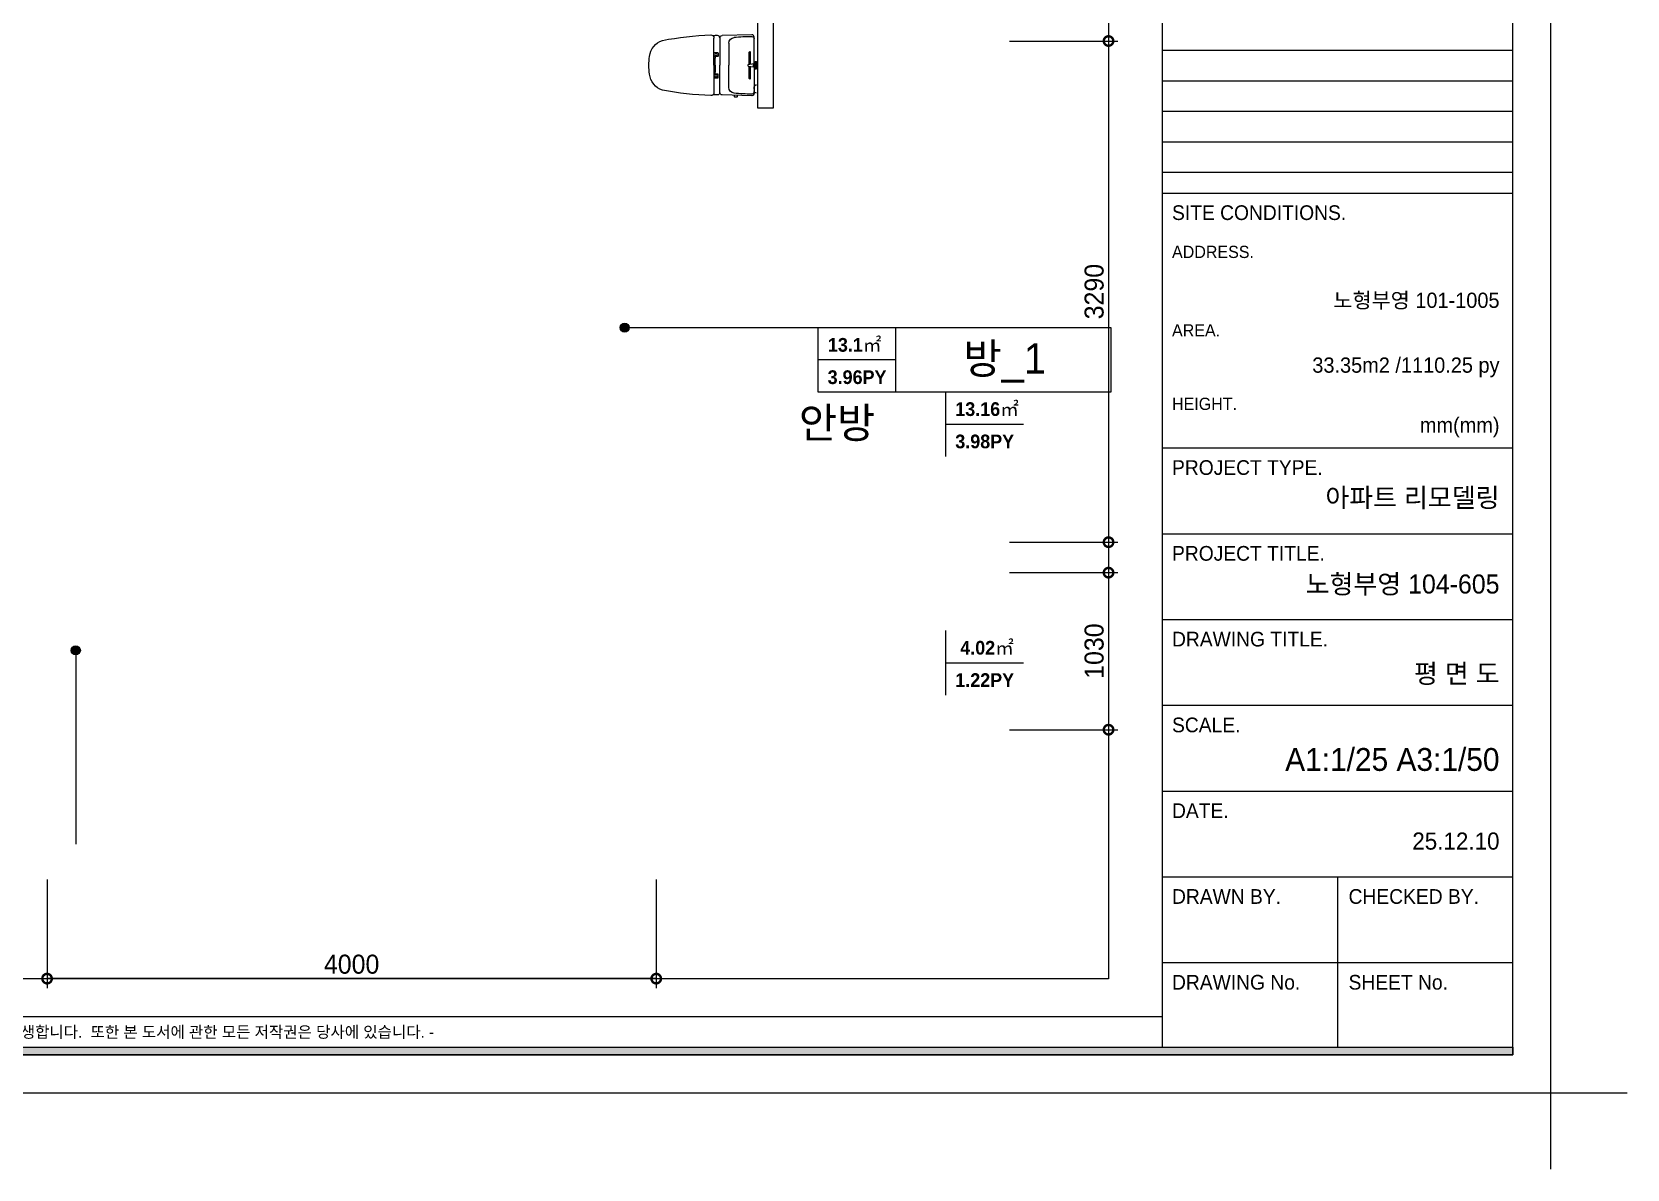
# Model space of a CAD drawing. Header units: millimetres. Extents: x 144680 to 246943, y -177515 to -149396.
# Drawn here: x 171950 to 182425, y -176730 to -169265 of the extents above; entities that cross this region are included whole.
import ezdxf
from ezdxf.enums import TextEntityAlignment as Align

# ---------------------------------------------------------------- set-up
doc = ezdxf.new("R2010")
doc.units = ezdxf.units.MM
doc.header["$LTSCALE"] = 50
doc.linetypes.add('HIDDEN', pattern=[9.525, 6.35, -3.175])
for name, color, linetype in [('0-ELC TEXT', 7, 'Continuous'), ('03-TEXT', 3, 'Continuous'), ('03-WAL NEW', 3, 'Continuous'), ('07-DIM WAL', 5, 'Continuous'), ('fin', 9, 'Continuous'), ('FORM(YOURNAME)-1', 1, 'Continuous'), ('FORM(YOURNAME)-11', 1, 'Continuous'), ('HL', 6, 'HIDDEN')]:
    doc.layers.add(name, color=color, linetype=linetype)
doc.styles.add('YOURNAME', font='')
doc.styles.add('넥슨고딕', font='')
doc.styles.add('스타일1', font='')
doc.styles.add('코레일둥고', font='')
doc.styles.get('YOURNAME').set_extended_font_data('HYwulM')
doc.styles.get('넥슨고딕').set_extended_font_data('NEXON Lv1 Gothic Bold', bold=True)
doc.styles.get('스타일1').set_extended_font_data('HYwulM')
doc.styles.get('코레일둥고').set_extended_font_data('Korail Round Gothic Medium')
doc.dimstyles.new('50', dxfattribs={"dimscale": 50, "dimtxt": 2.5, "dimasz": 2.5, "dimexe": 1.25, "dimexo": 2, "dimtad": 1, "dimdec": 0, "dimtxsty": '스타일1', "dimblk": 'DOTSMALL', "dimcen": 2.5, "dimclrd": 1, "dimclre": 1, "dimclrt": 2, "dimadec": 0, "dimazin": 0, "dimtfac": 1, "dimtix": 1, "dimtmove": 0, "dimatfit": 3, "dimldrblk": 'DOTSMALL', "dimfxl": 1.25, "dimarcsym": 0})

# ---------------------------------------------------------------- blocks, each defined once
blk = doc.blocks.new('FORM-ELEVATION')
at = {"layer": 'FORM(YOURNAME)-11'}
h = blk.add_hatch(color=256, dxfattribs=at)
h.dxf.hatch_style = 1
h.paths.add_polyline_path([(-10309, 35708), (71691, 35708), (71691, 35508), (-10309, 35508)])
h.paths.add_polyline_path([(-10309, -21492), (71691, -21492), (71691, -21692), (-10309, -21692)])
at = {"layer": 'Defpoints', "color": 158}
for p, q in [((62481, 35508), (62481, -21492)), ((62481, 4686), (71691, 4686)), ((62481, 3886), (71691, 3886)), ((62481, 3086), (71691, 3086)), ((62481, 2286), (71691, 2286)), ((62481, 1486), (71691, 1486)), ((62481, -20692), (-10309, -20692))]:
    blk.add_line(p, q, dxfattribs=at)
for points in [[(-10309, -21692), (71691, -21692), (71691, 35708), (-10309, 35708)], [(-8309, 33708), (61071, 33708), (61071, -19692), (-8309, -19692)]]:
    blk.add_lwpolyline(points, close=True, dxfattribs=at)
at = {"layer": 'Defpoints', "color": 1}
blk.add_lwpolyline([(72691, -24692), (72691, -22692), (74691, -22692)], dxfattribs=at)
at = {"layer": 'FORM(YOURNAME)-11', "color": 14}
for p, q in [((62481, 937), (71691, 937)), ((62481, -5756), (71691, -5756)), ((62481, -8009), (71691, -8009)), ((62481, -10261), (71691, -10261)), ((62481, -12514), (71691, -12514)), ((62481, -14766), (71691, -14766)), ((62481, -17019), (71691, -17019)), ((67086, -17019), (67086, -21492)), ((62481, -19271), (71691, -19271))]:
    blk.add_line(p, q, dxfattribs=at)
at = {"layer": 'FORM(YOURNAME)-11', "color": 250}
blk.add_lwpolyline([(-11309, -22692), (72691, -22692), (72691, 36708), (-11309, 36708)], close=True, dxfattribs=at)
at = {"layer": 'FORM(YOURNAME)-11'}
blk.add_lwpolyline([(-10309, -21492), (71691, -21492), (71691, -21692), (-10309, -21692)], close=True, dxfattribs=at)
at = {"layer": 'FORM(YOURNAME)-11', "color": 14, "style": 'YOURNAME'}
for s, height, p in [('SITE CONDITIONS.', 386.14, (62739, 422)), ('PROJECT TYPE.', 386.14, (62739, -6271)), ('PROJECT TITLE.', 386.14, (62739, -8524)), ('DRAWING TITLE.', 386.14, (62739, -10776)), ('SCALE.', 386.1, (62739, -13029)), ('DATE.', 386.1, (62739, -15281)), ('DRAWN BY.', 386.1, (62739, -17534)), ('CHECKED BY.', 386.14, (67376, -17534)), ('DRAWING No.', 386.14, (62739, -19786)), ('SHEET No.', 386.1, (67376, -19786))]:
    blk.add_text(s, height=height, dxfattribs=at).set_placement(p, align=Align.MIDDLE_LEFT)
at = {"layer": 'FORM(YOURNAME)-11', "color": 251, "style": 'YOURNAME'}
for s, p in [('ADDRESS.', (62739, -608)), ('AREA.', (62739, -2667)), ('HEIGHT.', (62739, -4598))]:
    blk.add_text(s, height=321.8, dxfattribs=at).set_placement(p, align=Align.MIDDLE_LEFT)
at = {"layer": 'FORM(YOURNAME)-11', "color": 1, "style": 'YOURNAME'}
blk.add_text("- 본 도서는 어떠한 경우에도 무단으로 도용할 수 없으며 도용시 '지적재산권' 보호에 관한 법률에 의거, 법적 분쟁이 발생합니다.  또한 본 도서에 관한 모든 저작권은 당사에 있습니다. -", height=300, dxfattribs=at).set_placement((28146, -21092), align=Align.MIDDLE_CENTER)
at = {"layer": 'FORM(YOURNAME)-11', "color": 3, "style": 'YOURNAME'}
for tag, height, p in [('1', 450, (71041, -1219)), ('2', 450, (71041, -1863)), ('3', 450, (71041, -3150)), ('4', 450, (71041, -5081)), ('5', 515, (71041, -7398)), ('6', 515, (71041, -9650)), ('7', 515, (71041, -11903)), ('8', 515, (71041, -14155)), ('9', 515, (71041, -16408)), ('10', 515, (66791, -18596)), ('11', 515, (71041, -18660)), ('12', 515, (66791, -20848)), ('13', 515, (71041, -20848))]:
    blk.add_attdef(tag, text='', height=height, dxfattribs=at).set_placement(p, align=Align.MIDDLE_RIGHT)
blk = doc.blocks.new('_DOTSMALL')
at = {"color": 0, "linetype": 'ByBlock', "const_width": 0.5}
blk.add_lwpolyline([(-0.0625, 0, 1), (0.0625, 0, 1)], format="xyb", close=True, dxfattribs=at)
blk = doc.blocks.new('*D291')
at = {"layer": '07-DIM WAL', "color": 1, "lineweight": -2, "transparency": 16777216}
for p, q in [((178370, -169325), (179082, -169325)), ((179020, -169325), (179020, -172615)), ((178370, -172615), (179082, -172615))]:
    blk.add_line(p, q, dxfattribs=at)
at = {"layer": 'Defpoints', "color": 0, "transparency": 16777216}
for p in [(178270, -169325), (178270, -172615), (179020, -172615)]:
    blk.add_point(p, dxfattribs=at)
at = {"layer": '07-DIM WAL', "color": 1, "lineweight": -2, "transparency": 16777216, "xscale": 125, "yscale": 125, "zscale": 125}
for p, rotation in [((179020, -169325), 90), ((179020, -172615), 270)]:
    blk.add_blockref('_DOTSMALL', p, dxfattribs=dict(at, rotation=rotation))
at = {"layer": '07-DIM WAL', "color": 2, "transparency": 16777216, "insert": (178926, -170970), "char_height": 125, "attachment_point": 5, "rotation": 90, "style": '스타일1'}
blk.add_mtext('3290', dxfattribs=at)
blk = doc.blocks.new('*D292')
at = {"layer": '07-DIM WAL', "color": 1, "lineweight": -2, "transparency": 16777216}
for p, q in [((178370, -172815), (179082, -172815)), ((179020, -172815), (179020, -173846)), ((178370, -173846), (179082, -173846))]:
    blk.add_line(p, q, dxfattribs=at)
at = {"layer": 'Defpoints', "color": 0, "transparency": 16777216}
for p in [(178270, -172815), (178270, -173846), (179020, -173846)]:
    blk.add_point(p, dxfattribs=at)
at = {"layer": '07-DIM WAL', "color": 1, "lineweight": -2, "transparency": 16777216, "xscale": 125, "yscale": 125, "zscale": 125}
for p, rotation in [((179020, -172815), 90), ((179020, -173846), 270)]:
    blk.add_blockref('_DOTSMALL', p, dxfattribs=dict(at, rotation=rotation))
at = {"layer": '07-DIM WAL', "color": 2, "transparency": 16777216, "insert": (178926, -173330), "char_height": 125, "attachment_point": 5, "rotation": 90, "style": '스타일1'}
blk.add_mtext('1030', dxfattribs=at)
blk = doc.blocks.new('*D293')
at = {"layer": '07-DIM WAL', "color": 1, "lineweight": -2, "transparency": 16777216}
for p, q in [((172050, -174830), (172050, -175543)), ((176050, -174830), (176050, -175543)), ((176050, -175480), (172050, -175480))]:
    blk.add_line(p, q, dxfattribs=at)
at = {"layer": 'Defpoints', "color": 0, "transparency": 16777216}
for p in [(172050, -174730), (176050, -174730), (172050, -175480)]:
    blk.add_point(p, dxfattribs=at)
at = {"layer": '07-DIM WAL', "color": 1, "lineweight": -2, "transparency": 16777216, "xscale": 125, "yscale": 125, "zscale": 125, "rotation": 180}
blk.add_blockref('_DOTSMALL', (172050, -175480), dxfattribs=at)
at = {"layer": '07-DIM WAL', "color": 1, "lineweight": -2, "transparency": 16777216, "xscale": 125, "yscale": 125, "zscale": 125}
blk.add_blockref('_DOTSMALL', (176050, -175480), dxfattribs=at)
at = {"layer": '07-DIM WAL', "color": 2, "transparency": 16777216, "insert": (174050, -175386), "char_height": 125, "attachment_point": 5, "style": '스타일1'}
blk.add_mtext('4000', dxfattribs=at)
blk = doc.blocks.new('A$C4B2D31F0')
for p, q in [((169, 707), (217, 707)), ((193, 707), (193, 716))]:
    blk.add_line(p, q)
at = {"layer": 'fin', "color": 4}
for p, q in [((185, 691), (20, 691)), ((37, 692), (25, 692)), ((37, 692), (50, 692)), ((201, 691), (366, 691)), ((13, 466), (193, 466)), ((193, 427), (14, 427)), ((48, 524), (193, 524)), ((338, 524), (193, 524)), ((373, 466), (193, 466)), ((193, 427), (372, 427))]:
    blk.add_line(p, q, dxfattribs=at)
for points in [[(20, 691), (8, 691, 0.421209), (-7, 676), (-2, 481, 0.001659)], [(366, 691), (378, 691, -0.421209), (393, 676), (388, 481, -0.001659)], [(13, 466, 0.371724), (-2, 451, 0.003515), (-1, 420, 0.320541)], [(373, 466, -0.371724), (388, 451, -0.003515), (387, 420, -0.320541)]]:
    blk.add_lwpolyline(points, format="xyb", dxfattribs=at)
for centre, radius, start, end in [((20, 675), 16, 90, 179.3116), ((1004, 663), 1000, 179.3116, 185.9437), ((25, 707), 15, 180, 270), ((50, 707), 15, 270, 0), ((366, 675), 16, 0.6884, 90), ((-618, 663), 1000, 354.0563, 0.6884), ((49, 564), 40, 185.9437, 267.5129), ((336, 564), 40, 272.4871, 354.0563), ((14, 407), 20, 90, 182.3333), ((13, 481), 15, 181.3651, 270), ((372, 407), 20, 357.6667, 90), ((373, 481), 15, 270, 358.6349), ((2198, 496), 2206, 182.3333, 190.6081), ((-1812, 496), 2206, 349.3919, 357.6667), ((149, 129), 126, 198.2964, 263.4241), ((193, 406), 406, 261.6993, 270), ((193, 406), 406, 270, 278.3007), ((237, 129), 126, 276.5759, 341.7036)]:
    blk.add_arc(centre, radius, start, end, dxfattribs=at)
at = {"layer": 'HL', "linetype": 'Continuous'}
for p, q in [((106, 666), (184, 666)), ((106, 659), (185, 659)), ((169, 697), (169, 707)), ((169, 697), (217, 697)), ((186, 693), (181, 697)), ((182, 686), (186, 693)), ((187, 651), (182, 686)), ((182, 686), (204, 686)), ((186, 693), (200, 693)), ((187, 651), (199, 651)), ((199, 651), (204, 686)), ((200, 693), (205, 697)), ((204, 686), (200, 693)), ((200, 659), (279, 659)), ((201, 666), (279, 666)), ((217, 697), (217, 707)), ((-16, 577), (-16, 565)), ((-12, 581), (-5, 581)), ((-12, 561), (-4, 561)), ((193, 434), (147, 434)), ((193, 434), (239, 434))]:
    blk.add_line(p, q, dxfattribs=at)
for points in [[(110, 427), (110, 451, -0.414214), (114, 455), (131, 455, -0.414214), (135, 451), (135, 435), (135, 427)], [(135, 435), (145, 435, -0.414214), (147, 433), (147, 427)], [(251, 435), (241, 435, 0.414214), (239, 433), (239, 427)], [(276, 427), (276, 451, 0.414214), (272, 455), (255, 455, 0.414214), (251, 451), (251, 435), (251, 427)]]:
    blk.add_lwpolyline(points, format="xyb", dxfattribs=at)
for centre in [(123, 441), (263, 441)]:
    blk.add_circle(centre, 8, dxfattribs=at)
for centre, radius, start, end in [((106, 663), 3.5, 90, 270), ((279, 663), 3.5, 270, 90), ((-12, 577), 4, 90, 180), ((-12, 565), 4, 180, 270)]:
    blk.add_arc(centre, radius, start, end, dxfattribs=at)

msp = doc.modelspace()

# ---------------------------------------------------------------- hatches: boundary and pattern name
at = {"layer": '0-ELC TEXT'}
h = msp.add_hatch(color=256, dxfattribs=at)
h.dxf.hatch_style = 1
edge = h.paths.add_edge_path()
edge.add_arc((175842.2, -171206.4), 30, 360, 720)
h = msp.add_hatch(color=256, dxfattribs=at)
h.dxf.hatch_style = 1
edge = h.paths.add_edge_path()
edge.add_arc((172238.5, -173325.3), 30, -90, 270, ccw=False)

# ---------------------------------------------------------------- linework, layer by layer
for p, q in [((175842.2, -171206.4), (177114.4, -171206.4)), ((177624.1, -171630.9), (177624.1, -171206.4)), ((177624.1, -171418.7), (177114.4, -171418.7)), ((177951.5, -172052.7), (177951.5, -171628.2)), ((177951.5, -171840.5), (178461.1, -171840.5)), ((177951.5, -173619.3), (177951.5, -173194.7)), ((172238.5, -173325.3), (172238.5, -174597.6)), ((177951.5, -173407), (178461.1, -173407))]:
    msp.add_line(p, q, dxfattribs=at)
msp.add_lwpolyline([(179035.2, -171630.9), (177114.4, -171630.9), (177114.4, -171206.4), (179035.2, -171206.4)], close=True, dxfattribs=at)
for centre in [(175842.2, -171206.4), (172238.5, -173325.3)]:
    msp.add_circle(centre, 30, dxfattribs=at)
at = {"layer": '03-WAL NEW', "transparency": 33554687}
msp.add_lwpolyline([(176818, -169765.2), (176718, -169765.2), (176718, -167885.2), (176818, -167885.2)], close=True, dxfattribs=at)

# ---------------------------------------------------------------- block references
at = {"xscale": -1, "rotation": 270}
msp.add_blockref('A$C4B2D31F0', (176002, -169677.3), dxfattribs=at)
at = {"layer": 'FORM(YOURNAME)-1'}
ref = msp.add_blockref('FORM-ELEVATION', (163752.1, -170557.3), dxfattribs=dict(at, xscale=0.2500000000000001, yscale=0.2500000000000001, zscale=0.2500000000000001))
ref.add_attrib('9', '25.12.10', dxfattribs={"layer": 'FORM(YOURNAME)-11', "color": 3, "height": 112.5, "style": 'YOURNAME'}).set_placement((181587.3, -174577), align=Align.MIDDLE_RIGHT)
ref.add_attrib('8', 'A1:1/25 A3:1/50', dxfattribs={"layer": 'FORM(YOURNAME)-11', "color": 3, "height": 150, "style": 'YOURNAME'}).set_placement((181587.3, -174041.3), align=Align.MIDDLE_RIGHT)
ref.add_attrib('7', '평 면 도', dxfattribs={"layer": 'FORM(YOURNAME)-11', "color": 3, "height": 125, "style": 'YOURNAME'}).set_placement((181587.3, -173477.4), align=Align.MIDDLE_RIGHT)
ref.add_attrib('6', '노형부영 104-605', dxfattribs={"layer": 'FORM(YOURNAME)-11', "color": 3, "height": 125, "style": 'YOURNAME'}).set_placement((181587.3, -172889.6), align=Align.MIDDLE_RIGHT)
ref.add_attrib('5', '아파트 리모델링', dxfattribs={"layer": 'FORM(YOURNAME)-11', "color": 3, "height": 125, "style": 'YOURNAME'}).set_placement((181587.3, -172322.3), align=Align.MIDDLE_RIGHT)
ref.add_attrib('2', '노형부영 101-1005', dxfattribs={"layer": 'FORM(YOURNAME)-11', "color": 3, "height": 100, "style": 'YOURNAME'}).set_placement((181587.3, -171027), align=Align.MIDDLE_RIGHT)
ref.add_attrib('3', '33.35m2 /1110.25 py', dxfattribs={"layer": 'FORM(YOURNAME)-11', "color": 3, "height": 100, "style": 'YOURNAME'}).set_placement((181587.3, -171452.5), align=Align.MIDDLE_RIGHT)
ref.add_attrib('4', 'mm(mm)', dxfattribs={"layer": 'FORM(YOURNAME)-11', "color": 3, "height": 100, "style": 'YOURNAME'}).set_placement((181587.3, -171846.2), align=Align.MIDDLE_RIGHT)

# ---------------------------------------------------------------- texts
at = {"layer": '03-TEXT'}
for s, height, style, p in [('13.1㎡', 90, '넥슨고딕', (177353.3, -171364.6)), ('방_1', 200, '코레일둥고', (178338.4, -171509.5)), ('3.96PY', 90, '넥슨고딕', (177368.7, -171576.8)), ('안방', 200, '코레일둥고', (177237.2, -171931.3)), ('13.16㎡', 90, '넥슨고딕', (178222.3, -171786.4)), ('3.98PY', 90, '넥슨고딕', (178206.9, -171998.6)), ('4.02㎡', 90, '넥슨고딕', (178222.3, -173352.9)), ('1.22PY', 90, '넥슨고딕', (178206.9, -173565.1))]:
    msp.add_text(s, height=height, dxfattribs=dict(at, style=style)).set_placement(p, align=Align.CENTER)

# ---------------------------------------------------------------- dimensions: what is measured, and where the dimension line sits
at = {"layer": '07-DIM WAL'}
for base, p1, p2, picture, middle in [((179020, -172615.2), (178270, -169325.2), (178270, -172615.2), '*D291', (178926.2, -170970.2)), ((179019.9848, -173845.7197), (178269.9848, -172815.2201), (178269.9848, -173845.7197), '*D292', (178926.2348, -173330.4699))]:
    dim = msp.add_linear_dim(base=base, p1=p1, p2=p2, angle=90, dimstyle='50', dxfattribs=at)
    dim.commit()
    dim.dimension.update_dxf_attribs({"geometry": picture, "text_midpoint": middle})
dim = msp.add_linear_dim(base=(172050.5, -175480.2), p1=(176050.5, -174730.2), p2=(172050.5, -174730.2), dimstyle='50', dxfattribs=at)
dim.commit()
dim.dimension.update_dxf_attribs({"geometry": '*D293', "text_midpoint": (174050.5, -175386.5)})

doc.saveas('drawing.dxf')
